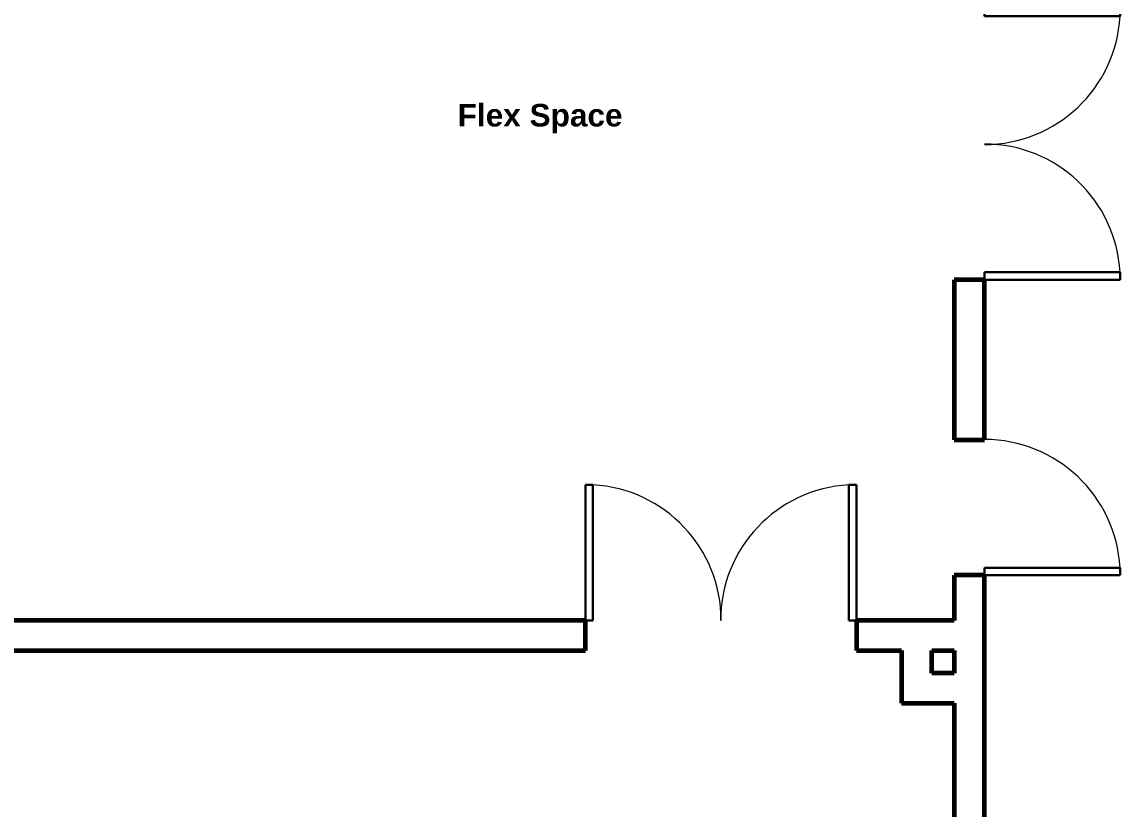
# Model space of a CAD drawing. Header units: inches. Extents: x -827 to 154, y -802 to 207.
# Drawn here: x -456.5 to -164.9, y -563.1 to -354 of the extents above; entities that cross this region are included whole.
import ezdxf

# ---------------------------------------------------------------- set-up
doc = ezdxf.new("R2010")
doc.units = ezdxf.units.IN
doc.header["$MEASUREMENT"] = 0
for name, color, linetype, lineweight in [('A-AREA-IDEN', 2, 'Continuous', 9), ('A-DOOR', 31, 'Continuous', 18), ('A-WALL', 113, 'Continuous', 18)]:
    doc.layers.add(name, color=color, linetype=linetype, lineweight=lineweight)
doc.styles.add('Arial_B', font='arialbd.ttf', dxfattribs={"height": 6})

# ---------------------------------------------------------------- blocks, each defined once
blk = doc.blocks.new('Single-Flush - 36_ x 84_-364649-Level 1')
at = {"layer": 'A-DOOR', "lineweight": 30}
for p, q in [((16, 4), (16, 40.01)), ((18, 40.01), (16, 40.01)), ((18, 4), (18, 40.01)), ((18, 4), (16, 4))]:
    blk.add_line(p, q, dxfattribs=at)
at = {"layer": 'A-DOOR', "lineweight": 9}
blk.add_arc((18, 4), 36.07, 93.1789, 180, dxfattribs=at)
blk = doc.blocks.new('Single-Flush - 36_ x 84_-365098-Level 1')
at = {"layer": 'A-DOOR', "lineweight": 30}
for p, q in [((16, -4), (16, -40.01)), ((18, -4), (16, -4)), ((18, -4), (18, -40.01)), ((18, -40.01), (16, -40.01))]:
    blk.add_line(p, q, dxfattribs=at)
at = {"layer": 'A-DOOR', "lineweight": 9}
blk.add_arc((18, -4), 36.07, 180, 266.8211, dxfattribs=at)

msp = doc.modelspace()

# ---------------------------------------------------------------- linework, layer by layer
at = {"layer": 'A-WALL', "lineweight": 60}
for p, q in [((-208.895614, -422.476424), (-208.895614, -464.976424)), ((-200.895614, -422.476424), (-208.895614, -422.476424)), ((-200.895614, -464.976424), (-200.895614, -422.476424)), ((-208.895614, -464.976424), (-200.895614, -464.976424)), ((-208.895614, -500.976424), (-208.895614, -512.976424)), ((-200.895614, -500.976424), (-208.895614, -500.976424)), ((-200.895614, -765.976424), (-200.895614, -500.976424)), ((-306.895614, -512.976424), (-499.145614, -512.976424)), ((-306.895614, -520.976424), (-306.895614, -512.976424)), ((-208.895614, -512.976424), (-234.895614, -512.976424)), ((-234.895614, -512.976424), (-234.895614, -520.976424)), ((-499.145614, -520.976424), (-306.895614, -520.976424)), ((-234.895614, -520.976424), (-222.895614, -520.976424)), ((-222.895614, -520.976424), (-222.895614, -534.976424)), ((-214.895614, -520.976424), (-208.895614, -520.976424)), ((-214.895614, -526.976424), (-214.895614, -520.976424)), ((-208.895614, -520.976424), (-208.895614, -526.976424)), ((-208.895614, -526.976424), (-214.895614, -526.976424)), ((-222.895614, -534.976424), (-208.895614, -534.976424)), ((-208.895614, -534.976424), (-208.895614, -725.476424))]:
    msp.add_line(p, q, dxfattribs=at)

# ---------------------------------------------------------------- block references
at = {"layer": 'A-DOOR'}
for name, p, rotation in [('Single-Flush - 36_ x 84_-365098-Level 1', (-204.895614, -368.476424), 90), ('Single-Flush - 36_ x 84_-364649-Level 1', (-204.895614, -404.476424), 270), ('Single-Flush - 36_ x 84_-364649-Level 1', (-204.895614, -482.976424), 270), ('Single-Flush - 36_ x 84_-365098-Level 1', (-288.895614, -516.976424), 180)]:
    msp.add_blockref(name, p, dxfattribs=dict(at, rotation=rotation))
msp.add_blockref('Single-Flush - 36_ x 84_-364649-Level 1', (-252.895614, -516.976424), dxfattribs=at)

# ---------------------------------------------------------------- texts
at = {"layer": 'A-AREA-IDEN', "insert": (-340.805028, -375.748883), "char_height": 6, "width": 53.025, "attachment_point": 1, "style": 'Arial_B'}
msp.add_mtext('Flex Space', dxfattribs=at)

doc.saveas('drawing.dxf')
